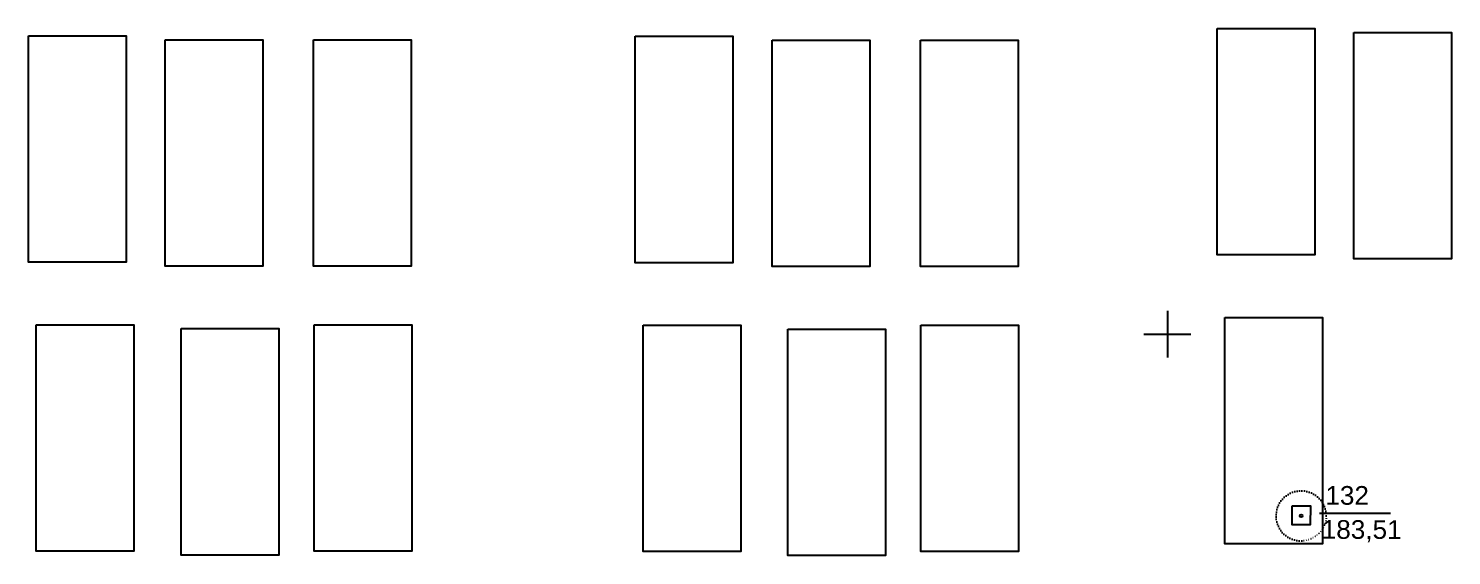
# Model space of a CAD drawing. Header units: millimetres. Extents: x 6127 to 9314, y 4730 to 7085.
# Drawn here: x 6127.4 to 6431.8, y 5981.6 to 6094.3 of the extents above; entities that cross this region are included whole.
import ezdxf

# ---------------------------------------------------------------- set-up
doc = ezdxf.new("R2010")
doc.units = ezdxf.units.MM
doc.header["$LTSCALE"] = 0.7
doc.linetypes.add('ACAD_ISO07W100', pattern=[3, 0, -3])
doc.layers.add('чорн', color=255, linetype='Continuous')
doc.styles.get("Standard").update_dxf_attribs({"font": 'arial.ttf'})

msp = doc.modelspace()

# ---------------------------------------------------------------- linework, layer by layer
at = {"layer": 'чорн', "color": 7, "ltscale": 0.2, "transparency": 33554687}
for p, q in [((6371.04, 6033.92), (6371.04, 6023.92)), ((6366.04, 6028.92), (6376.04, 6028.92)), ((6366.04, 6028.92), (6366.04, 6028.92)), ((6366.04, 6028.92), (6371.04, 6028.92)), ((6403.63, 5990.66), (6418.82, 5990.64))]:
    msp.add_line(p, q, dxfattribs=at)
at = {"layer": 'чорн', "color": 1, "ltscale": 0.2, "transparency": 33554687}
for points in [[(6127.37, 6092.76), (6148.27, 6092.76), (6148.27, 6044.31), (6127.37, 6044.31)], [(6257.21, 6092.66), (6278.1, 6092.66), (6278.1, 6044.21), (6257.21, 6044.21)], [(6381.7, 6094.32), (6402.59, 6094.32), (6402.59, 6045.88), (6381.7, 6045.88)], [(6410.95, 6093.49), (6431.85, 6093.49), (6431.85, 6045.04), (6410.95, 6045.04)], [(6156.63, 6091.92), (6177.52, 6091.92), (6177.52, 6043.48), (6156.63, 6043.48)], [(6188.39, 6091.92), (6209.28, 6091.92), (6209.28, 6043.48), (6188.39, 6043.48)], [(6286.46, 6091.82), (6307.36, 6091.82), (6307.36, 6043.37), (6286.46, 6043.37)], [(6318.22, 6091.82), (6339.12, 6091.82), (6339.12, 6043.37), (6318.22, 6043.37)], [(6383.37, 6032.51), (6404.27, 6032.51), (6404.27, 5984.06), (6383.37, 5984.06)], [(6129.04, 6030.95), (6149.94, 6030.95), (6149.94, 5982.5), (6129.04, 5982.5)], [(6160.02, 6030.11), (6180.91, 6030.11), (6180.91, 5981.67), (6160.02, 5981.67)], [(6188.48, 6030.95), (6209.37, 6030.95), (6209.37, 5982.5), (6188.48, 5982.5)], [(6258.88, 6030.84), (6279.77, 6030.84), (6279.77, 5982.4), (6258.88, 5982.4)], [(6289.85, 6030.01), (6310.75, 6030.01), (6310.75, 5981.56), (6289.85, 5981.56)], [(6318.31, 6030.84), (6339.21, 6030.84), (6339.21, 5982.4), (6318.31, 5982.4)]]:
    msp.add_lwpolyline(points, close=True, dxfattribs=at)
at = {"layer": 'чорн', "color": 7, "ltscale": 0.2, "transparency": 33554687}
msp.add_lwpolyline([(6397.76, 5992.23), (6401.64, 5992.23), (6401.63, 5988.14), (6397.75, 5988.14)], close=True, dxfattribs=at)
at = {"layer": 'чорн', "color": 7, "linetype": 'ACAD_ISO07W100', "ltscale": 0.2, "transparency": 33554687}
msp.add_circle((6399.67, 5990.06), 5.37, dxfattribs=at)
at = {"layer": 'чорн', "color": 7, "ltscale": 0.2, "transparency": 33554687}
msp.add_circle((6399.67, 5990.06), 0.28, dxfattribs=at)

# ---------------------------------------------------------------- texts
at = {"layer": 'чорн', "color": 7, "ltscale": 0.2, "transparency": 33554687, "char_height": 4, "attachment_point": 1, "rotation": 359.9325}
for s, insert in [('132', (6404.85, 5996.43)), ('183,51', (6404.08, 5989.14))]:
    msp.add_mtext_dynamic_manual_height_columns(s, width=1.2254, gutter_width=12.5, heights=[0], dxfattribs=dict(at, insert=insert))

doc.saveas('drawing.dxf')
